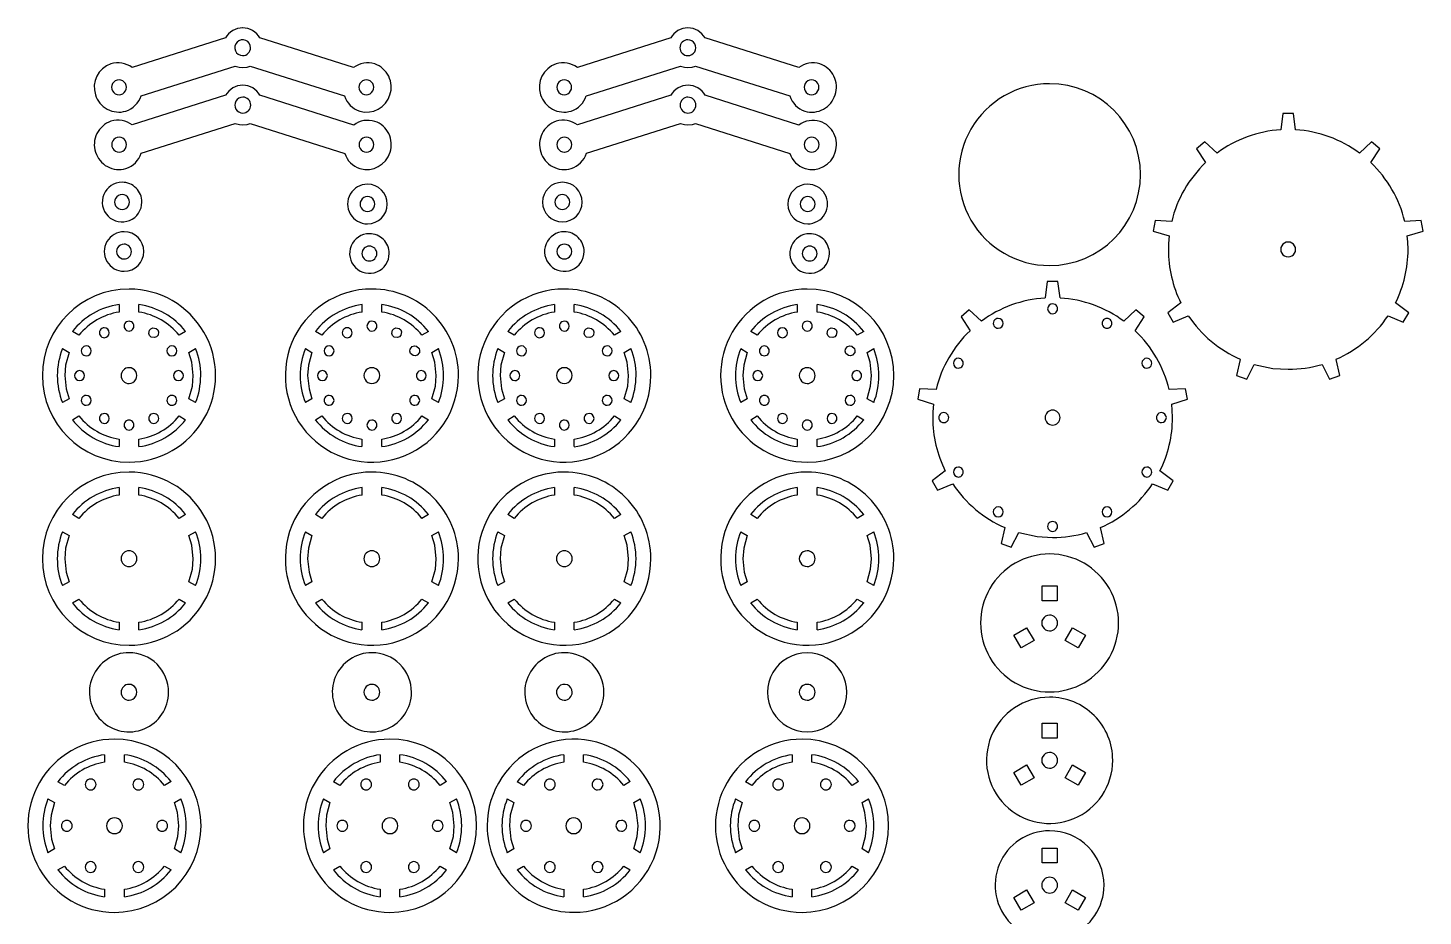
# Model space of a CAD drawing. Header units: millimetres. Extents: x -2305 to 1184, y -190 to 1638.
# Drawn here: x -1986.9 to -1564, y 1367.6 to 1636.8 of the extents above; entities that cross this region are included whole.
import ezdxf

# ---------------------------------------------------------------- set-up
doc = ezdxf.new("R2010")
doc.units = ezdxf.units.MM

msp = doc.modelspace()

# ---------------------------------------------------------------- linework, layer by layer
at = {"color": 7, "linetype": 'Continuous'}
for p, q in [((-1927.01, 1633.72), (-1955.29, 1624.75)), ((-1888.19, 1624.72), (-1916.58, 1633.72)), ((-1792.06, 1633.72), (-1820.35, 1624.75)), ((-1753.24, 1624.72), (-1781.64, 1633.72)), ((-1952.58, 1616.18), (-1924.07, 1625.21)), ((-1919.52, 1625.21), (-1890.9, 1616.14)), ((-1817.63, 1616.18), (-1789.13, 1625.21)), ((-1784.58, 1625.21), (-1755.96, 1616.14)), ((-1926.97, 1616.33), (-1955.26, 1607.36)), ((-1888.15, 1607.32), (-1916.55, 1616.33)), ((-1792.03, 1616.33), (-1820.31, 1607.36)), ((-1753.2, 1607.32), (-1781.6, 1616.33)), ((-1952.54, 1598.78), (-1924.04, 1607.82)), ((-1919.49, 1607.82), (-1890.87, 1598.74)), ((-1817.6, 1598.78), (-1789.09, 1607.82)), ((-1784.54, 1607.82), (-1755.92, 1598.74)), ((-1606.52, 1610.86), (-1607.15, 1605.88)), ((-1603.26, 1610.86), (-1606.52, 1610.86)), ((-1602.64, 1605.88), (-1603.26, 1610.86)), ((-1630.15, 1602.26), (-1632.65, 1600.16)), ((-1632.65, 1600.16), (-1629.92, 1595.94)), ((-1626.47, 1598.85), (-1630.15, 1602.26)), ((-1579.64, 1602.26), (-1583.31, 1598.85)), ((-1579.86, 1595.94), (-1577.14, 1600.16)), ((-1577.14, 1600.16), (-1579.64, 1602.26)), ((-1645.22, 1578.39), (-1645.78, 1575.18)), ((-1640.21, 1578.14), (-1645.22, 1578.39)), ((-1564.57, 1578.39), (-1569.57, 1578.14)), ((-1564, 1575.18), (-1564.57, 1578.39)), ((-1645.78, 1575.18), (-1640.99, 1573.7)), ((-1568.8, 1573.7), (-1564, 1575.18)), ((-1677.93, 1559.89), (-1678.56, 1554.91)), ((-1674.67, 1559.89), (-1677.93, 1559.89)), ((-1674.04, 1554.91), (-1674.67, 1559.89)), ((-1959.25, 1552.92), (-1959.25, 1550.65)), ((-1953.25, 1550.65), (-1953.25, 1552.92)), ((-1953.25, 1552.92), (-1953.25, 1552.92)), ((-1885.63, 1552.92), (-1885.63, 1550.65)), ((-1879.63, 1550.65), (-1879.63, 1552.92)), ((-1827.3, 1552.92), (-1827.3, 1550.65)), ((-1821.3, 1550.65), (-1821.3, 1552.92)), ((-1753.68, 1552.92), (-1753.68, 1550.65)), ((-1747.68, 1550.65), (-1747.68, 1552.92)), ((-1637.42, 1553.45), (-1641.41, 1550.42)), ((-1568.37, 1550.42), (-1572.37, 1553.45)), ((-1701.55, 1551.29), (-1704.05, 1549.19)), ((-1704.05, 1549.19), (-1701.33, 1544.97)), ((-1697.88, 1547.88), (-1701.55, 1551.29)), ((-1651.05, 1551.29), (-1654.72, 1547.88)), ((-1651.27, 1544.98), (-1648.55, 1549.19)), ((-1648.55, 1549.19), (-1651.05, 1551.29)), ((-1641.41, 1550.42), (-1639.78, 1547.59)), ((-1639.78, 1547.59), (-1635.17, 1549.54)), ((-1574.62, 1549.54), (-1570, 1547.59)), ((-1570, 1547.59), (-1568.37, 1550.42)), ((-1971.43, 1543.61), (-1973.39, 1544.75)), ((-1939.1, 1544.75), (-1941.07, 1543.61)), ((-1897.8, 1543.61), (-1899.77, 1544.75)), ((-1865.48, 1544.75), (-1867.45, 1543.61)), ((-1839.48, 1543.61), (-1841.45, 1544.75)), ((-1807.16, 1544.75), (-1809.12, 1543.61)), ((-1765.86, 1543.61), (-1767.82, 1544.75)), ((-1733.54, 1544.75), (-1735.5, 1543.61)), ((-1976.4, 1539.56), (-1974.43, 1538.42)), ((-1938.07, 1538.42), (-1936.1, 1539.56)), ((-1902.77, 1539.56), (-1900.81, 1538.42)), ((-1864.45, 1538.42), (-1862.48, 1539.56)), ((-1844.45, 1539.56), (-1842.48, 1538.42)), ((-1806.12, 1538.42), (-1804.15, 1539.56)), ((-1770.83, 1539.56), (-1768.86, 1538.42)), ((-1732.5, 1538.42), (-1730.53, 1539.56)), ((-1619.41, 1536.32), (-1620.53, 1531.44)), ((-1589.26, 1531.44), (-1590.38, 1536.32)), ((-1620.53, 1531.44), (-1617.46, 1530.32)), ((-1617.46, 1530.32), (-1615.18, 1534.78)), ((-1594.61, 1534.78), (-1592.33, 1530.32)), ((-1592.33, 1530.32), (-1589.26, 1531.44)), ((-1716.62, 1527.42), (-1717.19, 1524.21)), ((-1711.62, 1527.17), (-1716.62, 1527.42)), ((-1635.98, 1527.42), (-1640.98, 1527.17)), ((-1635.41, 1524.21), (-1635.98, 1527.42)), ((-1974.43, 1524.35), (-1976.4, 1523.22)), ((-1936.1, 1523.22), (-1938.07, 1524.35)), ((-1900.81, 1524.35), (-1902.78, 1523.22)), ((-1862.48, 1523.22), (-1864.45, 1524.35)), ((-1842.48, 1524.35), (-1844.45, 1523.22)), ((-1804.15, 1523.22), (-1806.12, 1524.35)), ((-1768.86, 1524.35), (-1770.83, 1523.22)), ((-1730.53, 1523.22), (-1732.5, 1524.35)), ((-1717.19, 1524.21), (-1712.4, 1522.73)), ((-1640.2, 1522.73), (-1635.41, 1524.21)), ((-1973.39, 1518.02), (-1971.42, 1519.16)), ((-1941.07, 1519.16), (-1939.1, 1518.03)), ((-1899.77, 1518.02), (-1897.8, 1519.16)), ((-1867.45, 1519.16), (-1865.48, 1518.03)), ((-1841.45, 1518.02), (-1839.47, 1519.16)), ((-1809.12, 1519.16), (-1807.16, 1518.03)), ((-1767.82, 1518.02), (-1765.86, 1519.16)), ((-1735.5, 1519.16), (-1733.54, 1518.03)), ((-1959.25, 1512.12), (-1959.25, 1509.86)), ((-1953.25, 1509.86), (-1953.25, 1512.12)), ((-1885.63, 1512.12), (-1885.63, 1509.86)), ((-1879.63, 1509.86), (-1879.63, 1512.12)), ((-1827.3, 1512.12), (-1827.3, 1509.86)), ((-1821.3, 1509.86), (-1821.3, 1512.12)), ((-1753.68, 1512.12), (-1753.68, 1509.86)), ((-1747.68, 1509.86), (-1747.68, 1512.12)), ((-1708.83, 1502.48), (-1712.82, 1499.45)), ((-1639.78, 1499.45), (-1643.78, 1502.48)), ((-1959.25, 1497.44), (-1959.25, 1495.17)), ((-1953.25, 1495.17), (-1953.25, 1497.44)), ((-1953.25, 1497.44), (-1953.25, 1497.44)), ((-1885.63, 1497.44), (-1885.63, 1495.17)), ((-1879.63, 1495.17), (-1879.63, 1497.44)), ((-1827.3, 1497.44), (-1827.3, 1495.17)), ((-1821.3, 1495.17), (-1821.3, 1497.44)), ((-1753.68, 1497.44), (-1753.68, 1495.17)), ((-1747.68, 1495.17), (-1747.68, 1497.44)), ((-1712.82, 1499.45), (-1711.19, 1496.63)), ((-1711.19, 1496.63), (-1706.57, 1498.57)), ((-1646.03, 1498.57), (-1641.41, 1496.63)), ((-1641.41, 1496.63), (-1639.78, 1499.45)), ((-1971.43, 1488.13), (-1973.39, 1489.27)), ((-1939.1, 1489.27), (-1941.07, 1488.13)), ((-1897.8, 1488.13), (-1899.77, 1489.27)), ((-1865.48, 1489.27), (-1867.45, 1488.13)), ((-1839.48, 1488.13), (-1841.45, 1489.27)), ((-1807.16, 1489.27), (-1809.12, 1488.13)), ((-1765.86, 1488.13), (-1767.82, 1489.27)), ((-1733.54, 1489.27), (-1735.5, 1488.13)), ((-1690.82, 1485.35), (-1691.93, 1480.47)), ((-1660.67, 1480.47), (-1661.78, 1485.35)), ((-1976.4, 1484.08), (-1974.43, 1482.94)), ((-1938.07, 1482.94), (-1936.1, 1484.08)), ((-1902.77, 1484.08), (-1900.81, 1482.94)), ((-1864.45, 1482.94), (-1862.48, 1484.08)), ((-1844.45, 1484.08), (-1842.48, 1482.94)), ((-1806.12, 1482.94), (-1804.15, 1484.08)), ((-1770.83, 1484.08), (-1768.86, 1482.94)), ((-1732.5, 1482.94), (-1730.53, 1484.08)), ((-1691.93, 1480.47), (-1688.87, 1479.35)), ((-1688.87, 1479.35), (-1686.58, 1483.81)), ((-1666.02, 1483.81), (-1663.73, 1479.35)), ((-1663.73, 1479.35), (-1660.67, 1480.47)), ((-1974.43, 1468.88), (-1976.4, 1467.74)), ((-1936.1, 1467.74), (-1938.07, 1468.88)), ((-1900.81, 1468.88), (-1902.78, 1467.74)), ((-1862.48, 1467.74), (-1864.45, 1468.88)), ((-1842.48, 1468.88), (-1844.45, 1467.74)), ((-1804.15, 1467.74), (-1806.12, 1468.88)), ((-1768.86, 1468.88), (-1770.83, 1467.74)), ((-1730.53, 1467.74), (-1732.5, 1468.88)), ((-1679.46, 1467.66), (-1674.96, 1467.66)), ((-1679.46, 1463.16), (-1679.46, 1467.66)), ((-1674.96, 1467.66), (-1674.96, 1463.16)), ((-1973.39, 1462.55), (-1971.42, 1463.68)), ((-1941.07, 1463.68), (-1939.1, 1462.55)), ((-1899.77, 1462.55), (-1897.8, 1463.68)), ((-1867.45, 1463.68), (-1865.48, 1462.55)), ((-1841.45, 1462.55), (-1839.47, 1463.68)), ((-1809.12, 1463.68), (-1807.16, 1462.55)), ((-1767.82, 1462.55), (-1765.86, 1463.68)), ((-1735.5, 1463.68), (-1733.54, 1462.55)), ((-1674.96, 1463.16), (-1679.46, 1463.16)), ((-1959.25, 1456.65), (-1959.25, 1454.38)), ((-1953.25, 1454.38), (-1953.25, 1456.65)), ((-1885.63, 1456.65), (-1885.63, 1454.38)), ((-1879.63, 1454.38), (-1879.63, 1456.65)), ((-1827.3, 1456.65), (-1827.3, 1454.38)), ((-1821.3, 1454.38), (-1821.3, 1456.65)), ((-1753.68, 1456.65), (-1753.68, 1454.38)), ((-1747.68, 1454.38), (-1747.68, 1456.65)), ((-1688.07, 1452.74), (-1684.18, 1454.99)), ((-1684.18, 1454.99), (-1681.93, 1451.09)), ((-1672.49, 1451.1), (-1670.24, 1454.99)), ((-1670.24, 1454.99), (-1666.35, 1452.74)), ((-1685.82, 1448.85), (-1688.07, 1452.74)), ((-1681.93, 1451.09), (-1685.82, 1448.85)), ((-1668.6, 1448.85), (-1672.49, 1451.1)), ((-1666.35, 1452.74), (-1668.6, 1448.85)), ((-1679.46, 1426.05), (-1674.96, 1426.05)), ((-1679.46, 1421.55), (-1679.46, 1426.05)), ((-1674.96, 1426.05), (-1674.96, 1421.55)), ((-1674.96, 1421.55), (-1679.46, 1421.55)), ((-1963.66, 1416.5), (-1963.66, 1414.23)), ((-1957.66, 1414.23), (-1957.66, 1416.5)), ((-1880.15, 1416.5), (-1880.15, 1414.23)), ((-1874.15, 1414.23), (-1874.15, 1416.5)), ((-1824.46, 1416.5), (-1824.46, 1414.23)), ((-1818.46, 1414.23), (-1818.46, 1416.5)), ((-1755.25, 1416.5), (-1755.25, 1414.23)), ((-1749.25, 1414.23), (-1749.25, 1416.5)), ((-1688.07, 1411.13), (-1684.18, 1413.38)), ((-1684.18, 1413.38), (-1681.93, 1409.48)), ((-1672.49, 1409.48), (-1670.24, 1413.38)), ((-1670.24, 1413.38), (-1666.35, 1411.13)), ((-1975.83, 1407.19), (-1977.8, 1408.32)), ((-1943.51, 1408.33), (-1945.48, 1407.19)), ((-1892.32, 1407.19), (-1894.29, 1408.32)), ((-1860, 1408.33), (-1861.97, 1407.19)), ((-1836.64, 1407.19), (-1838.61, 1408.32)), ((-1804.32, 1408.33), (-1806.28, 1407.19)), ((-1767.43, 1407.19), (-1769.39, 1408.32)), ((-1735.11, 1408.33), (-1737.07, 1407.19)), ((-1685.82, 1407.23), (-1688.07, 1411.13)), ((-1681.93, 1409.48), (-1685.82, 1407.23)), ((-1668.6, 1407.23), (-1672.49, 1409.48)), ((-1666.35, 1411.13), (-1668.6, 1407.23)), ((-1980.81, 1403.13), (-1978.84, 1402)), ((-1942.48, 1402), (-1940.51, 1403.14)), ((-1897.3, 1403.13), (-1895.33, 1402)), ((-1858.97, 1402), (-1857, 1403.14)), ((-1841.61, 1403.13), (-1839.64, 1402)), ((-1803.28, 1402), (-1801.31, 1403.14)), ((-1772.4, 1403.13), (-1770.43, 1402)), ((-1734.07, 1402), (-1732.1, 1403.14)), ((-1978.84, 1387.93), (-1980.81, 1386.8)), ((-1940.51, 1386.8), (-1942.48, 1387.93)), ((-1895.33, 1387.93), (-1897.3, 1386.8)), ((-1857, 1386.8), (-1858.97, 1387.93)), ((-1839.64, 1387.93), (-1841.61, 1386.8)), ((-1801.31, 1386.8), (-1803.28, 1387.93)), ((-1770.43, 1387.93), (-1772.4, 1386.8)), ((-1732.1, 1386.8), (-1734.07, 1387.93)), ((-1679.46, 1388.19), (-1674.96, 1388.19)), ((-1679.46, 1383.7), (-1679.46, 1388.19)), ((-1674.96, 1388.19), (-1674.96, 1383.7)), ((-1674.96, 1383.7), (-1679.46, 1383.7)), ((-1977.8, 1381.6), (-1975.83, 1382.74)), ((-1945.48, 1382.74), (-1943.51, 1381.61)), ((-1894.29, 1381.6), (-1892.32, 1382.74)), ((-1861.97, 1382.74), (-1860, 1381.61)), ((-1838.6, 1381.6), (-1836.64, 1382.74)), ((-1806.28, 1382.74), (-1804.31, 1381.61)), ((-1769.39, 1381.6), (-1767.43, 1382.74)), ((-1737.07, 1382.74), (-1735.1, 1381.61)), ((-1963.66, 1375.7), (-1963.66, 1373.44)), ((-1957.66, 1373.44), (-1957.66, 1375.7)), ((-1880.15, 1375.7), (-1880.15, 1373.44)), ((-1874.15, 1373.44), (-1874.15, 1375.7)), ((-1824.46, 1375.7), (-1824.46, 1373.44)), ((-1818.46, 1373.44), (-1818.46, 1375.7)), ((-1755.25, 1375.7), (-1755.25, 1373.44)), ((-1749.25, 1373.44), (-1749.25, 1375.7)), ((-1688.07, 1373.27), (-1684.18, 1375.52)), ((-1684.18, 1375.52), (-1681.93, 1371.63)), ((-1672.49, 1371.63), (-1670.24, 1375.52)), ((-1670.24, 1375.52), (-1666.35, 1373.27)), ((-1685.82, 1369.38), (-1688.07, 1373.27)), ((-1681.93, 1371.63), (-1685.82, 1369.38)), ((-1668.6, 1369.38), (-1672.49, 1371.63)), ((-1666.35, 1373.27), (-1668.6, 1369.38))]:
    msp.add_line(p, q, dxfattribs=at)
at = {"color": 7, "linetype": 'Continuous', "flags": 128}
for points in [[(-1924.07, 1625.21), (-1922.84, 1624.86), (-1921.8, 1624.76)], [(-1921.8, 1624.76), (-1920.48, 1624.91), (-1919.52, 1625.21)], [(-1789.13, 1625.21), (-1787.89, 1624.86), (-1786.85, 1624.76)], [(-1786.85, 1624.76), (-1785.54, 1624.91), (-1784.58, 1625.21)], [(-1924.04, 1607.82), (-1922.8, 1607.46), (-1921.76, 1607.37)], [(-1921.76, 1607.37), (-1920.45, 1607.51), (-1919.49, 1607.82)], [(-1789.09, 1607.82), (-1787.85, 1607.46), (-1786.82, 1607.37)], [(-1786.82, 1607.37), (-1785.5, 1607.51), (-1784.54, 1607.82)], [(-1640.99, 1573.7), (-1641.17, 1571.43), (-1641.22, 1569.62)], [(-1568.56, 1569.62), (-1568.64, 1571.92), (-1568.8, 1573.7)], [(-1949.5, 1543.07), (-1949.99, 1543.52), (-1950.23, 1544.12), (-1950.05, 1545.12)], [(-1950.05, 1545.12), (-1949.6, 1545.61), (-1949, 1545.85), (-1948, 1545.67)], [(-1947.45, 1543.62), (-1947.9, 1543.13), (-1948.5, 1542.89), (-1949.5, 1543.07)], [(-1948, 1545.67), (-1947.51, 1545.22), (-1947.27, 1544.62), (-1947.45, 1543.62)], [(-1875.88, 1543.07), (-1876.37, 1543.52), (-1876.61, 1544.12), (-1876.43, 1545.12)], [(-1876.43, 1545.12), (-1875.98, 1545.61), (-1875.38, 1545.85), (-1874.38, 1545.67)], [(-1873.83, 1543.62), (-1874.28, 1543.13), (-1874.88, 1542.89), (-1875.88, 1543.07)], [(-1874.38, 1545.67), (-1873.89, 1545.22), (-1873.65, 1544.62), (-1873.83, 1543.62)], [(-1817.55, 1543.07), (-1818.04, 1543.52), (-1818.28, 1544.12), (-1818.1, 1545.12)], [(-1818.1, 1545.12), (-1817.65, 1545.61), (-1817.06, 1545.85), (-1816.05, 1545.67)], [(-1815.51, 1543.62), (-1815.96, 1543.13), (-1816.55, 1542.89), (-1817.55, 1543.07)], [(-1816.05, 1545.67), (-1815.57, 1545.22), (-1815.33, 1544.62), (-1815.51, 1543.62)], [(-1743.93, 1543.07), (-1744.42, 1543.52), (-1744.66, 1544.12), (-1744.48, 1545.12)], [(-1744.48, 1545.12), (-1744.03, 1545.61), (-1743.43, 1545.85), (-1742.43, 1545.67)], [(-1741.88, 1543.62), (-1742.33, 1543.13), (-1742.93, 1542.89), (-1743.93, 1543.07)], [(-1742.43, 1545.67), (-1741.95, 1545.22), (-1741.7, 1544.62), (-1741.88, 1543.62)], [(-1870.94, 1538.13), (-1871.14, 1538.77), (-1871.05, 1539.4), (-1870.39, 1540.18)], [(-1870.39, 1540.18), (-1869.76, 1540.38), (-1869.12, 1540.29), (-1868.34, 1539.63)], [(-1868.34, 1539.63), (-1868.15, 1539), (-1868.24, 1538.36), (-1868.89, 1537.58)], [(-1738.99, 1538.13), (-1739.19, 1538.77), (-1739.1, 1539.4), (-1738.44, 1540.18)], [(-1738.44, 1540.18), (-1737.81, 1540.38), (-1737.17, 1540.29), (-1736.39, 1539.63)], [(-1736.39, 1539.63), (-1736.2, 1539), (-1736.29, 1538.36), (-1736.94, 1537.58)], [(-1974.43, 1538.42), (-1975.48, 1534.59), (-1975.74, 1531.39)], [(-1936.76, 1531.39), (-1937.18, 1535.44), (-1938.07, 1538.42)], [(-1900.81, 1538.42), (-1901.86, 1534.59), (-1902.12, 1531.39)], [(-1868.89, 1537.58), (-1869.53, 1537.39), (-1870.16, 1537.48), (-1870.94, 1538.13)], [(-1863.14, 1531.39), (-1863.56, 1535.44), (-1864.45, 1538.42)], [(-1842.48, 1538.42), (-1843.53, 1534.59), (-1843.79, 1531.39)], [(-1804.81, 1531.39), (-1805.23, 1535.44), (-1806.12, 1538.42)], [(-1768.86, 1538.42), (-1769.91, 1534.59), (-1770.17, 1531.39)], [(-1736.94, 1537.58), (-1737.58, 1537.39), (-1738.21, 1537.48), (-1738.99, 1538.13)], [(-1731.19, 1531.39), (-1731.61, 1535.44), (-1732.5, 1538.42)], [(-1975.74, 1531.39), (-1975.32, 1527.34), (-1974.43, 1524.35)], [(-1938.07, 1524.35), (-1937.02, 1528.18), (-1936.76, 1531.39)], [(-1902.12, 1531.39), (-1901.69, 1527.34), (-1900.81, 1524.35)], [(-1864.45, 1524.35), (-1863.4, 1528.18), (-1863.14, 1531.39)], [(-1843.79, 1531.39), (-1843.37, 1527.34), (-1842.48, 1524.35)], [(-1806.12, 1524.35), (-1805.07, 1528.18), (-1804.81, 1531.39)], [(-1770.17, 1531.39), (-1769.75, 1527.34), (-1768.86, 1524.35)], [(-1732.5, 1524.35), (-1731.45, 1528.18), (-1731.19, 1531.39)], [(-1615.18, 1534.78), (-1609.53, 1533.59), (-1604.89, 1533.3)], [(-1712.4, 1522.73), (-1712.58, 1520.46), (-1712.63, 1518.65)], [(-1639.97, 1518.66), (-1640.05, 1520.95), (-1640.2, 1522.73)], [(-1974.43, 1482.94), (-1975.48, 1479.11), (-1975.74, 1475.91)], [(-1936.76, 1475.91), (-1937.18, 1479.96), (-1938.07, 1482.94)], [(-1900.81, 1482.94), (-1901.86, 1479.11), (-1902.12, 1475.91)], [(-1863.14, 1475.91), (-1863.56, 1479.96), (-1864.45, 1482.94)], [(-1842.48, 1482.94), (-1843.53, 1479.11), (-1843.79, 1475.91)], [(-1804.81, 1475.91), (-1805.23, 1479.96), (-1806.12, 1482.94)], [(-1768.86, 1482.94), (-1769.91, 1479.11), (-1770.17, 1475.91)], [(-1731.19, 1475.91), (-1731.61, 1479.96), (-1732.5, 1482.94)], [(-1686.58, 1483.81), (-1680.94, 1482.62), (-1676.3, 1482.32)], [(-1975.74, 1475.91), (-1975.32, 1471.86), (-1974.43, 1468.88)], [(-1938.07, 1468.88), (-1937.02, 1472.7), (-1936.76, 1475.91)], [(-1902.12, 1475.91), (-1901.69, 1471.86), (-1900.81, 1468.88)], [(-1864.45, 1468.88), (-1863.4, 1472.7), (-1863.14, 1475.91)], [(-1843.79, 1475.91), (-1843.37, 1471.86), (-1842.48, 1468.88)], [(-1806.12, 1468.88), (-1805.07, 1472.7), (-1804.81, 1475.91)], [(-1770.17, 1475.91), (-1769.75, 1471.86), (-1768.86, 1468.88)], [(-1732.5, 1468.88), (-1731.45, 1472.7), (-1731.19, 1475.91)], [(-1978.84, 1402), (-1979.89, 1398.17), (-1980.15, 1394.96)], [(-1941.17, 1394.97), (-1941.59, 1399.02), (-1942.48, 1402)], [(-1895.33, 1402), (-1896.38, 1398.17), (-1896.64, 1394.96)], [(-1857.66, 1394.97), (-1858.08, 1399.02), (-1858.97, 1402)], [(-1839.64, 1402), (-1840.69, 1398.17), (-1840.95, 1394.96)], [(-1801.97, 1394.97), (-1802.39, 1399.02), (-1803.28, 1402)], [(-1770.43, 1402), (-1771.48, 1398.17), (-1771.74, 1394.96)], [(-1732.76, 1394.97), (-1733.18, 1399.02), (-1734.07, 1402)], [(-1980.15, 1394.96), (-1979.72, 1390.91), (-1978.84, 1387.93)], [(-1942.48, 1387.93), (-1941.43, 1391.76), (-1941.17, 1394.97)], [(-1896.64, 1394.96), (-1896.21, 1390.91), (-1895.33, 1387.93)], [(-1858.97, 1387.93), (-1857.92, 1391.76), (-1857.66, 1394.97)], [(-1840.95, 1394.96), (-1840.53, 1390.91), (-1839.64, 1387.93)], [(-1803.28, 1387.93), (-1802.23, 1391.76), (-1801.97, 1394.97)], [(-1771.74, 1394.96), (-1771.32, 1390.91), (-1770.43, 1387.93)], [(-1734.07, 1387.93), (-1733.02, 1391.76), (-1732.76, 1394.97)]]:
    msp.add_lwpolyline(points, dxfattribs=at)
at = {"color": 7, "linetype": 'Continuous'}
for centre, radius, start, end in [((-1921.8, 1630.77), 5.99, 90.0127, 150.5011), ((-1921.79, 1630.77), 5.99, 29.477, 90.024), ((-1786.85, 1630.77), 5.99, 90.0029, 150.5113), ((-1786.85, 1630.78), 5.99, 29.4752, 90.0205), ((-1921.8, 1630.76), 2.4, 359.9922, 270.0089), ((-1786.85, 1630.76), 2.4, 90.0062, 269.994), ((-1786.85, 1630.76), 2.4, 269.9836, 90.0163), ((-1921.8, 1630.76), 2.4, 269.9379, 0.0621), ((-1959.41, 1618.83), 7.4, 108.4098, 198.3813), ((-1959.6, 1618.98), 7.2, 53.2775, 107.3893), ((-1883.9, 1619.02), 7.13, 72.7509, 126.9747), ((-1884.12, 1618.86), 7.35, 341.2672, 71.431), ((-1824.47, 1618.84), 7.39, 108.3988, 198.3972), ((-1824.65, 1618.99), 7.19, 53.2699, 107.3922), ((-1748.95, 1619.02), 7.13, 72.7575, 126.9698), ((-1749.18, 1618.87), 7.35, 341.2531, 71.4394), ((-1959.28, 1618.77), 2.25, 89.9862, 270.0168), ((-1959.28, 1618.77), 2.25, 269.996, 90.0009), ((-1884.31, 1618.77), 2.25, 89.9895, 270.0119), ((-1884.31, 1618.77), 2.25, 269.9878, 90.0109), ((-1824.34, 1618.77), 2.25, 89.996, 270.005), ((-1824.34, 1618.77), 2.25, 269.9769, 90.0222), ((-1749.37, 1618.77), 2.25, 89.9927, 270.0072), ((-1749.37, 1618.77), 2.25, 269.996, 90.004), ((-1677.21, 1592.31), 27.55, 89.9994, 270.0005), ((-1677.21, 1592.31), 27.55, 270.0001, 89.9999), ((-1959.35, 1618.63), 7.39, 196.7376, 286.8195), ((-1959.42, 1618.41), 7.2, 287.8387, 341.8871), ((-1921.76, 1613.38), 5.99, 89.9974, 150.5165), ((-1921.76, 1613.37), 2.4, 90.0004, 270.0017), ((-1921.76, 1613.38), 5.99, 29.498, 89.9985), ((-1921.76, 1613.37), 2.4, 270.0004, 89.9976), ((-1884.14, 1618.3), 7.1, 197.7267, 252.1632), ((-1884.22, 1618.6), 7.36, 253.4896, 343.4842), ((-1824.41, 1618.63), 7.39, 196.732, 286.8254), ((-1824.48, 1618.41), 7.2, 287.8271, 341.9046), ((-1786.81, 1613.38), 5.99, 90.0107, 150.4936), ((-1786.82, 1613.37), 2.4, 359.9893, 269.9861), ((-1786.81, 1613.38), 5.99, 29.4917, 90.009), ((-1749.19, 1618.31), 7.11, 197.75, 252.147), ((-1749.28, 1618.59), 7.36, 253.4795, 343.4967), ((-1786.82, 1613.37), 2.4, 269.9584, 0.0167), ((-1959.38, 1601.44), 7.39, 108.3836, 198.4121), ((-1959.56, 1601.59), 7.2, 53.2856, 107.3854), ((-1883.86, 1601.63), 7.13, 72.7689, 126.9943), ((-1884.09, 1601.47), 7.35, 341.2573, 71.428), ((-1824.43, 1601.44), 7.39, 108.4025, 198.4138), ((-1824.62, 1601.59), 7.2, 53.2925, 107.3847), ((-1748.91, 1601.62), 7.13, 72.7752, 126.9865), ((-1749.15, 1601.47), 7.35, 341.2914, 71.3782), ((-1959.25, 1601.38), 2.25, 89.9697, 270.0303), ((-1959.25, 1601.38), 2.25, 269.9895, 90.0105), ((-1884.28, 1601.38), 2.25, 89.9829, 270.0175), ((-1884.28, 1601.38), 2.25, 269.9927, 90.0069), ((-1824.3, 1601.38), 2.25, 89.9774, 270.0231), ((-1824.3, 1601.38), 2.25, 269.9944, 90.0051), ((-1749.33, 1601.38), 2.25, 89.9829, 270.0171), ((-1749.33, 1601.38), 2.25, 269.9977, 90.0024), ((-1604.95, 1569.77), 36.17, 93.4738, 126.5058), ((-1604.82, 1569.79), 36.15, 53.4869, 86.5342), ((-1959.32, 1601.24), 7.39, 196.7393, 286.7929), ((-1959.39, 1601.02), 7.21, 287.8696, 341.8626), ((-1884.1, 1600.91), 7.1, 197.7325, 252.1698), ((-1884.19, 1601.2), 7.36, 253.4927, 343.4787), ((-1824.37, 1601.24), 7.39, 196.7465, 286.786), ((-1824.45, 1601.02), 7.21, 287.8615, 341.8704), ((-1749.15, 1600.91), 7.11, 197.7515, 252.1455), ((-1749.24, 1601.2), 7.36, 253.4901, 343.4812), ((-1604.96, 1569.64), 36.26, 133.5057, 166.4517), ((-1604.87, 1569.62), 36.31, 13.5689, 46.4725), ((-1958.35, 1583.98), 6, 89.99, 359.9945), ((-1958.35, 1583.98), 2.25, 89.9927, 270.009), ((-1958.34, 1583.99), 6, 359.957, 90.0287), ((-1958.34, 1583.98), 2.25, 269.9621, 90.0362), ((-1883.98, 1583.38), 6, 89.9918, 270.0076), ((-1883.98, 1583.38), 6, 270.0035, 89.9971), ((-1824.9, 1583.98), 6, 90.0012, 269.9986), ((-1824.9, 1583.98), 2.25, 89.9829, 270.0177), ((-1824.9, 1583.98), 6, 270.0125, 89.9877), ((-1824.9, 1583.98), 2.25, 269.9911, 90.0083), ((-1750.53, 1583.38), 6, 90.0035, 269.9965), ((-1750.53, 1583.38), 6, 269.9872, 90.0128), ((-1883.98, 1583.38), 2.25, 89.9895, 270.0121), ((-1883.97, 1583.38), 2.25, 269.9895, 90.0089), ((-1750.53, 1583.38), 2.25, 89.9845, 270.0155), ((-1750.53, 1583.38), 2.25, 269.9812, 90.0188), ((-1957.75, 1568.99), 6, 89.9922, 270.0069), ((-1957.75, 1568.99), 6, 270.0015, 89.9993), ((-1883.38, 1568.39), 6, 90.0021, 0.0077), ((-1883.37, 1568.39), 5.99, 359.9719, 90.038), ((-1824.3, 1568.99), 6, 89.9846, 0.01), ((-1824.3, 1568.99), 5.99, 359.9558, 90.0394), ((-1749.93, 1568.39), 6, 89.9957, 0.0093), ((-1749.92, 1568.39), 5.99, 359.961, 90.0439), ((-1957.75, 1568.99), 2.25, 89.9842, 270.0181), ((-1957.75, 1568.99), 2.25, 270.0055, 89.9923), ((-1883.38, 1568.39), 2.25, 90.0035, 269.9965), ((-1883.38, 1568.39), 2.25, 270.0183, 89.9816), ((-1824.3, 1568.99), 2.25, 89.999, 270.0021), ((-1824.3, 1568.99), 2.25, 269.9973, 90.0017), ((-1749.93, 1568.39), 2.25, 90.0002, 269.9997), ((-1749.93, 1568.39), 2.25, 270.0167, 89.9834), ((-1604.99, 1569.6), 36.23, 179.9652, 206.4835), ((-1604.9, 1569.62), 2.25, 89.9977, 270), ((-1604.9, 1569.62), 2.25, 269.9944, 90.0079), ((-1604.7, 1569.59), 36.14, 333.4684, 0.0562), ((-1956.25, 1531.39), 26.24, 90.0011, 269.9988), ((-1956.25, 1531.39), 26.24, 269.9976, 90.0025), ((-1882.63, 1531.39), 26.24, 89.9929, 0.0058), ((-1882.61, 1531.41), 26.22, 359.9608, 90.0381), ((-1824.3, 1531.39), 26.24, 89.9949, 0.0062), ((-1824.28, 1531.41), 26.22, 359.9589, 90.0423), ((-1750.68, 1531.39), 26.24, 89.9989, 270.0011), ((-1750.68, 1531.39), 26.24, 270.0007, 89.9993), ((-1956.26, 1531.41), 21.72, 97.9122, 142.0993), ((-1956.24, 1531.4), 21.72, 37.9031, 82.0851), ((-1882.64, 1531.41), 21.71, 97.9088, 142.1084), ((-1882.62, 1531.41), 21.72, 37.9022, 82.0806), ((-1824.31, 1531.41), 21.71, 97.9111, 142.1023), ((-1824.29, 1531.4), 21.72, 37.9027, 82.0838), ((-1750.69, 1531.41), 21.71, 97.911, 142.1078), ((-1750.67, 1531.41), 21.72, 37.8998, 82.0814), ((-1676.37, 1518.81), 36.16, 93.4704, 126.5092), ((-1676.3, 1551.64), 1.5, 89.9998, 269.9989), ((-1676.3, 1551.64), 1.5, 269.9998, 90.0015), ((-1676.23, 1518.82), 36.15, 53.4864, 86.5318), ((-1956.26, 1531.42), 19.46, 98.832, 141.2037), ((-1956.25, 1546.38), 1.5, 89.9973, 270.0032), ((-1956.25, 1546.38), 1.5, 269.9973, 90.0021), ((-1956.24, 1531.41), 19.47, 38.805, 81.1529), ((-1882.64, 1531.42), 19.46, 98.8316, 141.2102), ((-1882.63, 1546.38), 1.5, 90.0023, 270.0017), ((-1882.63, 1546.38), 1.5, 269.9973, 89.9987), ((-1882.62, 1531.41), 19.47, 38.8054, 81.1547), ((-1824.31, 1531.42), 19.46, 98.8356, 141.2), ((-1824.3, 1546.38), 1.5, 89.9973, 270.0034), ((-1824.3, 1546.38), 1.5, 270.0023, 89.997), ((-1824.3, 1531.41), 19.47, 38.8057, 81.1565), ((-1750.69, 1531.43), 19.45, 98.8268, 141.2174), ((-1750.68, 1546.38), 1.5, 89.9973, 270.0026), ((-1750.68, 1546.38), 1.5, 269.9973, 90.0027), ((-1750.68, 1531.4), 19.48, 38.8193, 81.1386), ((-1692.8, 1547.23), 1.5, 89.9973, 270.0024), ((-1692.8, 1547.23), 1.5, 270.0023, 89.998), ((-1659.81, 1547.23), 1.5, 89.9973, 270.0027), ((-1659.81, 1547.23), 1.5, 269.9973, 90.0027), ((-1604.82, 1569.7), 36.43, 213.5939, 246.386), ((-1604.97, 1569.71), 36.44, 293.6146, 326.4018), ((-1963.74, 1544.37), 1.5, 89.9998, 270.001), ((-1963.74, 1544.37), 1.5, 269.9998, 89.9994), ((-1890.12, 1544.37), 1.5, 90.0003, 270.0039), ((-1890.12, 1544.37), 1.5, 269.9954, 90.0004), ((-1831.8, 1544.37), 1.5, 89.9998, 270.002), ((-1831.8, 1544.37), 1.5, 269.9998, 89.9984), ((-1758.18, 1544.37), 1.5, 90.0003, 269.9997), ((-1758.18, 1544.37), 1.5, 270.0003, 89.9997), ((-1676.37, 1518.68), 36.26, 133.504, 166.453), ((-1676.28, 1518.65), 36.31, 13.5722, 46.4743), ((-1956.36, 1531.4), 21.63, 157.8539, 180.0471), ((-1969.23, 1538.88), 1.5, 89.9998, 270.0036), ((-1969.23, 1538.88), 1.5, 269.9998, 89.9968), ((-1943.26, 1538.88), 1.5, 90.0047, 269.999), ((-1943.26, 1538.88), 1.5, 269.9998, 89.9965), ((-1956.15, 1531.4), 21.65, 359.9505, 22.1213), ((-1882.76, 1531.41), 21.61, 157.8572, 180.0649), ((-1895.61, 1538.88), 1.5, 90.0047, 269.9991), ((-1895.61, 1538.88), 1.5, 269.9998, 89.9964), ((-1882.55, 1531.4), 21.66, 359.957, 22.1141), ((-1824.41, 1531.41), 21.63, 157.8704, 180.0581), ((-1837.29, 1538.88), 1.5, 89.9998, 270.0023), ((-1837.29, 1538.88), 1.5, 270.0047, 89.9931), ((-1811.32, 1538.88), 1.5, 89.9998, 270.0011), ((-1811.32, 1538.88), 1.5, 269.9998, 89.9993), ((-1824.22, 1531.39), 21.67, 359.9771, 22.1294), ((-1750.81, 1531.4), 21.61, 157.8377, 180.0487), ((-1763.67, 1538.88), 1.5, 89.9998, 270.0002), ((-1763.67, 1538.88), 1.5, 269.9998, 90.0002), ((-1750.59, 1531.4), 21.65, 359.9504, 22.1215), ((-1704.87, 1535.15), 1.5, 89.9998, 269.9997), ((-1704.87, 1535.15), 1.5, 269.9998, 90.0007), ((-1647.74, 1535.15), 1.5, 89.9998, 269.9993), ((-1647.74, 1535.15), 1.5, 269.9998, 90.0011), ((-1956.34, 1531.37), 21.65, 179.9689, 202.1353), ((-1971.24, 1531.39), 1.5, 90.0096, 269.9929), ((-1971.24, 1531.39), 1.5, 270.0096, 89.9878), ((-1956.25, 1531.39), 2.4, 90.0028, 269.9975), ((-1956.25, 1531.39), 2.4, 269.9884, 90.0113), ((-1941.25, 1531.39), 1.5, 90.0096, 269.9904), ((-1941.25, 1531.39), 1.5, 270.0047, 89.9953), ((-1956.12, 1531.36), 21.61, 337.8606, 0.0607), ((-1882.69, 1531.37), 21.67, 179.9654, 202.1051), ((-1897.62, 1531.39), 1.5, 90.0096, 269.9934), ((-1897.62, 1531.39), 1.5, 270.0096, 89.9874), ((-1882.63, 1531.39), 2.4, 89.9966, 270.0059), ((-1882.63, 1531.39), 2.4, 269.993, 90.0045), ((-1867.63, 1531.39), 1.5, 89.9998, 270.0022), ((-1867.63, 1531.39), 1.5, 270.0047, 89.9933), ((-1882.49, 1531.36), 21.61, 337.8561, 0.0652), ((-1824.4, 1531.37), 21.64, 179.9525, 202.1239), ((-1839.3, 1531.39), 1.5, 90.0228, 269.9785), ((-1839.3, 1531.39), 1.5, 269.9915, 90.0072), ((-1824.3, 1531.39), 2.4, 89.9915, 270.009), ((-1824.3, 1531.39), 2.4, 269.9966, 90.0029), ((-1809.31, 1531.39), 1.5, 90.0096, 269.991), ((-1809.31, 1531.39), 1.5, 270.0096, 89.9897), ((-1824.17, 1531.37), 21.61, 337.8404, 0.046), ((-1750.77, 1531.37), 21.65, 179.9691, 202.1349), ((-1765.67, 1531.39), 1.5, 90.0096, 269.9905), ((-1765.67, 1531.39), 1.5, 270.0096, 89.9903), ((-1750.68, 1531.39), 2.4, 89.9822, 270.0178), ((-1750.68, 1531.39), 2.4, 270.011, 89.989), ((-1735.69, 1531.39), 1.5, 90.0047, 269.9952), ((-1735.69, 1531.39), 1.5, 269.9998, 90.0003), ((-1750.58, 1531.37), 21.65, 337.8777, 0.0438), ((-1604.88, 1569.49), 36.19, 269.9755, 286.482), ((-1969.23, 1523.89), 1.5, 89.9998, 270.0036), ((-1969.23, 1523.89), 1.5, 269.9998, 89.9968), ((-1943.26, 1523.89), 1.5, 90.0003, 270.0034), ((-1943.26, 1523.89), 1.5, 269.9954, 90.0009), ((-1895.61, 1523.89), 1.5, 89.9998, 270.001), ((-1895.61, 1523.89), 1.5, 269.9998, 89.9994), ((-1869.64, 1523.89), 1.5, 89.9998, 270.0013), ((-1869.64, 1523.89), 1.5, 270.0047, 89.9941), ((-1837.29, 1523.89), 1.5, 89.9998, 270.0023), ((-1837.29, 1523.89), 1.5, 270.0047, 89.9931), ((-1811.32, 1523.89), 1.5, 90.0003, 270.0006), ((-1811.32, 1523.89), 1.5, 270.0003, 89.9987), ((-1763.67, 1523.89), 1.5, 89.9998, 270.0002), ((-1763.67, 1523.89), 1.5, 269.9998, 90.0002), ((-1737.69, 1523.89), 1.5, 90.0047, 269.9947), ((-1737.69, 1523.89), 1.5, 269.9998, 90.0007), ((-1956.25, 1531.36), 19.47, 218.8065, 261.1498), ((-1963.74, 1518.4), 1.5, 89.9998, 270.001), ((-1963.74, 1518.4), 1.5, 269.9998, 89.9994), ((-1956.24, 1531.36), 19.47, 278.8438, 321.1985), ((-1948.75, 1518.4), 1.5, 89.9998, 270.0005), ((-1948.75, 1518.4), 1.5, 269.9998, 89.9999), ((-1882.63, 1531.37), 19.48, 218.8118, 261.1423), ((-1890.12, 1518.4), 1.5, 89.9998, 270.0014), ((-1890.12, 1518.4), 1.5, 269.9998, 89.999), ((-1882.62, 1531.37), 19.47, 278.8521, 321.188), ((-1875.13, 1518.4), 1.5, 89.9998, 270.0009), ((-1875.13, 1518.4), 1.5, 270.0047, 89.9946), ((-1824.3, 1531.36), 19.47, 218.8063, 261.148), ((-1831.8, 1518.4), 1.5, 89.9998, 270.002), ((-1831.8, 1518.4), 1.5, 269.9998, 89.9984), ((-1824.29, 1531.36), 19.47, 278.8405, 321.1974), ((-1816.8, 1518.4), 1.5, 89.9998, 270.0007), ((-1816.8, 1518.4), 1.5, 269.9998, 89.9997), ((-1750.68, 1531.37), 19.48, 218.8118, 261.1404), ((-1758.18, 1518.4), 1.5, 89.9998, 270.0002), ((-1758.18, 1518.4), 1.5, 269.9998, 90.0002), ((-1750.67, 1531.36), 19.47, 278.8474, 321.1946), ((-1743.18, 1518.4), 1.5, 90.0047, 269.9952), ((-1743.18, 1518.4), 1.5, 269.9998, 90.0003), ((-1676.41, 1518.63), 36.22, 179.9616, 206.487), ((-1709.29, 1518.66), 1.5, 89.9973, 270.0027), ((-1709.29, 1518.66), 1.5, 269.9973, 90.0027), ((-1676.31, 1518.66), 2.25, 90.0093, 269.9893), ((-1676.31, 1518.66), 2.25, 270.0192, 89.9822), ((-1643.32, 1518.66), 1.5, 89.9973, 270.0024), ((-1676.14, 1518.63), 36.17, 333.4787, 0.0466), ((-1643.32, 1518.66), 1.5, 270.0023, 89.998), ((-1956.26, 1531.37), 21.72, 217.9104, 262.0843), ((-1956.25, 1516.39), 1.5, 89.9973, 270.0032), ((-1956.25, 1516.39), 1.5, 269.9973, 90.0021), ((-1956.24, 1531.36), 21.71, 277.9091, 322.1037), ((-1882.64, 1531.37), 21.72, 217.9045, 262.0867), ((-1882.63, 1516.39), 1.5, 90.0023, 270.0017), ((-1882.63, 1516.39), 1.5, 269.9973, 89.9987), ((-1882.61, 1531.36), 21.71, 277.9075, 322.1125), ((-1824.31, 1531.37), 21.72, 217.9074, 262.0856), ((-1824.3, 1516.39), 1.5, 89.9973, 270.0034), ((-1824.3, 1516.39), 1.5, 270.0023, 89.997), ((-1824.29, 1531.36), 21.72, 277.9136, 322.1029), ((-1750.69, 1531.36), 21.71, 217.9019, 262.0856), ((-1750.68, 1516.39), 1.5, 89.9973, 270.0026), ((-1750.68, 1516.39), 1.5, 269.9973, 90.0027), ((-1750.67, 1531.35), 21.7, 277.9066, 322.1154), ((-1956.25, 1475.91), 26.24, 90.0015, 269.9984), ((-1956.25, 1475.91), 26.24, 269.9979, 90.0023), ((-1882.63, 1475.91), 26.24, 89.9931, 0.0068), ((-1882.61, 1475.93), 26.22, 359.9622, 90.0378), ((-1824.3, 1475.91), 26.24, 89.995, 0.0072), ((-1824.28, 1475.93), 26.22, 359.9603, 90.042), ((-1750.68, 1475.91), 26.24, 89.9929, 0.0071), ((-1750.66, 1475.93), 26.22, 359.9647, 90.0353), ((-1704.87, 1502.16), 1.5, 89.9998, 269.9993), ((-1704.87, 1502.16), 1.5, 269.9998, 90.0011), ((-1647.74, 1502.16), 1.5, 89.9998, 269.9993), ((-1647.74, 1502.16), 1.5, 269.9998, 90.0011), ((-1956.26, 1475.93), 21.72, 97.9122, 142.0993), ((-1956.24, 1475.93), 21.72, 37.9009, 82.0873), ((-1882.64, 1475.94), 21.71, 97.9088, 142.1084), ((-1882.62, 1475.93), 21.72, 37.9001, 82.0828), ((-1824.31, 1475.93), 21.71, 97.9111, 142.1023), ((-1824.29, 1475.93), 21.72, 37.9006, 82.086), ((-1750.69, 1475.94), 21.71, 97.911, 142.1078), ((-1750.67, 1475.93), 21.71, 37.8976, 82.0836), ((-1676.21, 1518.75), 36.45, 213.6046, 246.3791), ((-1676.4, 1518.76), 36.47, 293.6291, 326.3891), ((-1956.25, 1475.93), 19.47, 98.8425, 141.1932), ((-1956.25, 1475.93), 19.47, 38.8103, 81.1476), ((-1882.63, 1475.94), 19.46, 98.8421, 141.1997), ((-1882.62, 1475.93), 19.47, 38.8107, 81.1494), ((-1824.31, 1475.93), 19.47, 98.8461, 141.1895), ((-1824.3, 1475.93), 19.47, 38.811, 81.1512), ((-1750.69, 1475.94), 19.46, 98.8373, 141.2069), ((-1750.68, 1475.92), 19.49, 38.8246, 81.1333), ((-1692.8, 1490.09), 1.5, 90.014, 269.9857), ((-1692.8, 1490.09), 1.5, 270.0091, 89.9911), ((-1659.81, 1490.09), 1.5, 90.0091, 269.9909), ((-1659.81, 1490.09), 1.5, 270.0091, 89.9909), ((-1676.3, 1485.67), 1.5, 89.9973, 270.0014), ((-1676.3, 1485.67), 1.5, 269.9973, 90.0039), ((-1956.36, 1475.92), 21.63, 157.8552, 180.0445), ((-1956.15, 1475.93), 21.65, 359.953, 22.1202), ((-1882.75, 1475.93), 21.62, 157.8584, 180.0623), ((-1882.55, 1475.92), 21.66, 359.9596, 22.1129), ((-1824.41, 1475.93), 21.63, 157.8717, 180.0555), ((-1824.23, 1475.92), 21.67, 359.9796, 22.1282), ((-1750.81, 1475.93), 21.61, 157.839, 180.0461), ((-1750.59, 1475.93), 21.65, 359.953, 22.1203), ((-1676.3, 1518.59), 36.26, 269.9912, 286.4655), ((-1956.34, 1475.9), 21.66, 179.9711, 202.1318), ((-1956.25, 1475.91), 2.4, 90.0175, 269.9828), ((-1956.25, 1475.91), 2.4, 270.0016, 89.9981), ((-1956.13, 1475.89), 21.63, 337.8672, 0.0581), ((-1882.69, 1475.9), 21.68, 179.9676, 202.1015), ((-1882.63, 1475.91), 2.4, 90.0113, 269.9912), ((-1882.63, 1475.91), 2.4, 270.0062, 89.9913), ((-1882.5, 1475.88), 21.62, 337.8628, 0.0627), ((-1824.39, 1475.89), 21.65, 179.9547, 202.1203), ((-1824.3, 1475.91), 2.4, 90.0062, 269.9943), ((-1824.3, 1475.91), 2.4, 270.0098, 89.9897), ((-1824.18, 1475.89), 21.62, 337.847, 0.0434), ((-1750.77, 1475.9), 21.66, 179.9713, 202.1313), ((-1750.68, 1475.91), 2.4, 89.9969, 270.003), ((-1750.68, 1475.91), 2.4, 270.0242, 89.9758), ((-1750.6, 1475.89), 21.66, 337.8843, 0.0413), ((-1677.21, 1456.42), 20.91, 89.9955, 270.0046), ((-1677.21, 1456.42), 20.91, 269.9984, 90.0015), ((-1956.25, 1475.88), 19.47, 218.8076, 261.1524), ((-1956.24, 1475.88), 19.47, 278.8481, 321.2015), ((-1882.63, 1475.89), 19.48, 218.8129, 261.1448), ((-1882.63, 1475.89), 19.48, 278.8564, 321.191), ((-1824.3, 1475.88), 19.47, 218.8074, 261.1505), ((-1824.3, 1475.88), 19.47, 278.8448, 321.2004), ((-1750.68, 1475.89), 19.48, 218.8129, 261.1429), ((-1750.68, 1475.88), 19.47, 278.8517, 321.1977), ((-1956.26, 1475.89), 21.72, 217.9022, 262.0831), ((-1956.24, 1475.88), 21.71, 277.9105, 322.1117), ((-1882.64, 1475.88), 21.71, 217.8963, 262.0855), ((-1882.61, 1475.87), 21.7, 277.909, 322.1205), ((-1824.31, 1475.89), 21.72, 217.8992, 262.0844), ((-1824.29, 1475.88), 21.71, 277.915, 322.1108), ((-1750.69, 1475.88), 21.71, 217.8937, 262.0844), ((-1750.67, 1475.87), 21.7, 277.9081, 322.1233), ((-1677.21, 1456.42), 2.4, 89.9804, 270.0187), ((-1677.21, 1456.42), 2.4, 270.0014, 89.9996), ((-1956.25, 1435.42), 12, 90.0068, 0.0103), ((-1956.24, 1435.43), 11.99, 359.9791, 90.0387), ((-1882.63, 1435.42), 12, 89.995, 0.0096), ((-1882.62, 1435.43), 11.99, 359.9632, 90.0418), ((-1824.3, 1435.42), 12, 89.9968, 0.008), ((-1824.29, 1435.43), 11.99, 359.9571, 90.0479), ((-1750.68, 1435.42), 11.99, 89.9906, 270.0094), ((-1750.68, 1435.42), 11.99, 269.9962, 90.0038), ((-1956.25, 1435.42), 2.4, 90.0019, 269.9994), ((-1956.25, 1435.42), 2.4, 269.9973, 90.0014), ((-1882.63, 1435.42), 2.4, 89.9793, 270.0222), ((-1882.63, 1435.42), 2.4, 270.0019, 89.9965), ((-1824.3, 1435.42), 2.4, 359.9988, 270.014), ((-1824.3, 1435.42), 2.4, 269.9402, 0.0718), ((-1750.68, 1435.42), 2.4, 89.9731, 270.0268), ((-1750.68, 1435.42), 2.4, 270.0184, 89.9817), ((-1677.21, 1414.8), 19.13, 89.9934, 0.0067), ((-1677.19, 1414.82), 19.11, 359.9539, 90.046), ((-1960.66, 1394.96), 26.24, 89.9991, 270.0008), ((-1960.66, 1394.96), 26.24, 270.0006, 89.9995), ((-1877.15, 1394.96), 26.24, 89.9991, 270.0008), ((-1877.15, 1394.96), 26.24, 270.0006, 89.9995), ((-1821.46, 1394.97), 26.24, 269.9961, 180.0074), ((-1752.25, 1394.96), 26.24, 89.9992, 270.0008), ((-1752.25, 1394.96), 26.24, 270.0005, 89.9995), ((-1677.21, 1414.8), 2.4, 89.9834, 270.0156), ((-1677.21, 1414.8), 2.4, 270.0045, 89.9965), ((-1960.67, 1394.99), 21.71, 97.9067, 142.1115), ((-1960.66, 1395), 19.46, 98.8446, 141.211), ((-1960.65, 1394.99), 21.72, 37.9107, 82.0928), ((-1960.67, 1394.97), 19.49, 38.8226, 81.1188), ((-1877.16, 1394.99), 21.71, 97.9067, 142.1115), ((-1877.15, 1395), 19.46, 98.8449, 141.211), ((-1877.14, 1394.99), 21.72, 37.9107, 82.0928), ((-1877.16, 1394.97), 19.49, 38.8259, 81.1176), ((-1821.47, 1394.99), 21.71, 97.9074, 142.1106), ((-1821.47, 1395), 19.46, 98.8418, 141.2142), ((-1821.45, 1394.99), 21.72, 37.9106, 82.093), ((-1821.47, 1394.97), 19.49, 38.8224, 81.1188), ((-1752.26, 1394.99), 21.71, 97.9072, 142.1107), ((-1752.25, 1395), 19.46, 98.8451, 141.2109), ((-1752.24, 1394.99), 21.72, 37.9106, 82.093), ((-1752.26, 1394.97), 19.49, 38.8223, 81.1189), ((-1967.89, 1407.48), 1.65, 89.9945, 270.0059), ((-1967.89, 1407.48), 1.65, 269.99, 90.0096), ((-1953.43, 1407.48), 1.65, 89.99, 270.0135), ((-1953.43, 1407.48), 1.65, 269.9945, 90.002), ((-1884.38, 1407.48), 1.65, 89.9945, 270.0059), ((-1884.38, 1407.48), 1.65, 269.99, 90.0096), ((-1869.92, 1407.48), 1.65, 89.9945, 270.0069), ((-1869.92, 1407.48), 1.65, 269.9945, 90.0041), ((-1828.69, 1407.48), 1.65, 89.99, 270.0108), ((-1828.69, 1407.48), 1.65, 269.9945, 90.0047), ((-1814.23, 1407.48), 1.65, 89.99, 270.0101), ((-1814.23, 1407.48), 1.65, 270.0065, 89.9934), ((-1759.48, 1407.48), 1.65, 89.9945, 270.0055), ((-1759.48, 1407.48), 1.65, 269.9945, 90.0055), ((-1745.02, 1407.48), 1.65, 89.99, 270.0098), ((-1745.02, 1407.48), 1.65, 269.9945, 90.0058), ((-1960.78, 1394.99), 21.62, 157.8697, 180.0578), ((-1960.56, 1394.99), 21.64, 359.9459, 22.12), ((-1877.27, 1394.99), 21.62, 157.8697, 180.0578), ((-1877.05, 1394.99), 21.64, 359.9459, 22.12), ((-1821.58, 1394.99), 21.62, 157.8657, 180.0547), ((-1821.36, 1394.99), 21.64, 359.9458, 22.1202), ((-1752.37, 1394.99), 21.62, 157.8701, 180.057), ((-1752.15, 1394.99), 21.64, 359.9455, 22.1208), ((-1975.11, 1394.96), 1.65, 89.9945, 270.0092), ((-1975.11, 1394.96), 1.65, 269.99, 90.0063), ((-1960.66, 1394.97), 2.4, 89.9562, 270.0466), ((-1960.66, 1394.97), 2.4, 269.9655, 90.0318), ((-1946.2, 1394.96), 1.65, 89.99, 270.0102), ((-1946.2, 1394.96), 1.65, 269.9945, 90.0053), ((-1891.6, 1394.96), 1.65, 89.9945, 270.0092), ((-1891.6, 1394.96), 1.65, 269.99, 90.0064), ((-1877.15, 1394.97), 2.4, 89.9562, 270.0451), ((-1877.15, 1394.97), 2.4, 269.9655, 90.0332), ((-1862.7, 1394.96), 1.65, 89.99, 270.0102), ((-1862.69, 1394.96), 1.65, 269.9945, 90.0053), ((-1835.91, 1394.96), 1.65, 89.99, 270.0121), ((-1835.91, 1394.96), 1.65, 269.9945, 90.0035), ((-1821.46, 1394.97), 2.4, 89.9547, 270.0455), ((-1821.46, 1394.97), 2.4, 269.9655, 90.0343), ((-1807.01, 1394.96), 1.65, 90.0065, 269.9938), ((-1807.01, 1394.96), 1.65, 269.99, 90.0097), ((-1766.7, 1394.96), 1.65, 89.9945, 270.0057), ((-1766.7, 1394.96), 1.65, 269.99, 90.0098), ((-1752.25, 1394.97), 2.4, 89.9562, 270.0437), ((-1752.25, 1394.97), 2.4, 269.9655, 90.0346), ((-1737.8, 1394.96), 1.65, 89.99, 270.0096), ((-1737.8, 1394.96), 1.65, 270.0065, 89.994), ((-1960.76, 1394.95), 21.64, 179.949, 202.1238), ((-1960.55, 1394.95), 21.63, 337.8726, 0.0507), ((-1877.25, 1394.95), 21.64, 179.949, 202.1238), ((-1877.03, 1394.95), 21.63, 337.8719, 0.0522), ((-1821.48, 1394.95), 26.22, 179.9634, 270.0398), ((-1821.56, 1394.95), 21.64, 179.9536, 202.1256), ((-1821.35, 1394.95), 21.63, 337.8718, 0.0523), ((-1752.35, 1394.95), 21.64, 179.95, 202.1217), ((-1752.14, 1394.95), 21.63, 337.8717, 0.0526), ((-1677.21, 1376.95), 16.5, 89.993, 0.009), ((-1677.2, 1376.96), 16.48, 359.9683, 90.0335), ((-1967.89, 1382.45), 1.65, 89.9945, 270.0059), ((-1967.89, 1382.45), 1.65, 269.99, 90.0096), ((-1953.43, 1382.45), 1.65, 89.99, 270.0135), ((-1953.43, 1382.45), 1.65, 269.9945, 90.002), ((-1884.38, 1382.45), 1.65, 89.9945, 270.0059), ((-1884.38, 1382.45), 1.65, 269.99, 90.0096), ((-1869.92, 1382.45), 1.65, 89.9945, 270.0069), ((-1869.92, 1382.45), 1.65, 269.9945, 90.0041), ((-1828.69, 1382.45), 1.65, 89.99, 270.0108), ((-1828.69, 1382.45), 1.65, 269.9945, 90.0047), ((-1814.23, 1382.45), 1.65, 89.99, 270.0101), ((-1814.23, 1382.45), 1.65, 270.0065, 89.9934), ((-1759.48, 1382.45), 1.65, 89.9945, 270.0055), ((-1759.48, 1382.45), 1.65, 269.9945, 90.0055), ((-1745.02, 1382.45), 1.65, 89.99, 270.0098), ((-1745.02, 1382.45), 1.65, 269.9945, 90.0058), ((-1960.67, 1394.95), 21.72, 217.9179, 262.0892), ((-1960.66, 1394.95), 19.48, 218.807, 261.1403), ((-1960.66, 1394.94), 19.47, 278.8624, 321.2054), ((-1960.64, 1394.95), 21.72, 277.9087, 322.0844), ((-1877.16, 1394.95), 21.72, 217.918, 262.0889), ((-1877.15, 1394.95), 19.48, 218.807, 261.1403), ((-1877.15, 1394.94), 19.47, 278.8624, 321.2054), ((-1877.13, 1394.95), 21.72, 277.9087, 322.0844), ((-1821.47, 1394.95), 21.72, 217.9169, 262.09), ((-1821.46, 1394.94), 19.48, 218.8056, 261.1418), ((-1821.46, 1394.94), 19.47, 278.8641, 321.2056), ((-1821.45, 1394.95), 21.72, 277.9085, 322.0848), ((-1752.26, 1394.95), 21.72, 217.918, 262.0888), ((-1752.25, 1394.95), 19.48, 218.8074, 261.1402), ((-1752.25, 1394.94), 19.47, 278.8622, 321.2054), ((-1752.24, 1394.95), 21.72, 277.9084, 322.0849), ((-1677.21, 1376.95), 2.4, 90.0183, 269.9807), ((-1677.21, 1376.95), 2.4, 270.041, 89.96)]:
    msp.add_arc(centre, radius, start, end, dxfattribs=at)

doc.saveas('drawing.dxf')
